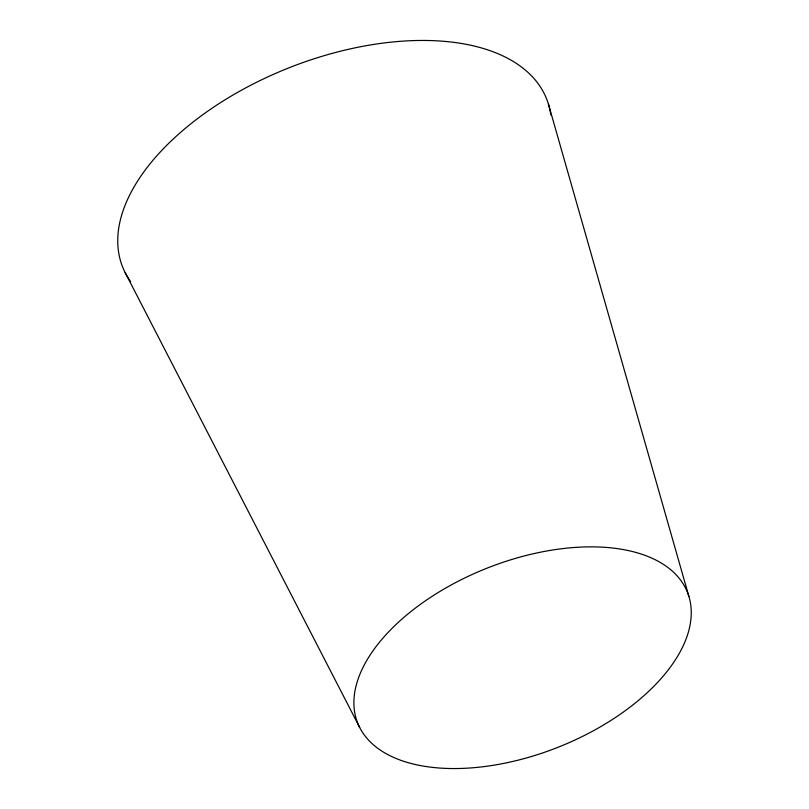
<?xml version="1.0" encoding="UTF-8"?>
<svg xmlns="http://www.w3.org/2000/svg" width="809" height="809" viewBox="0 0 809 809"><rect width="100%" height="100%" fill="white"/><g stroke="black" fill="none" stroke-linecap="round" stroke-linejoin="round"><path stroke-width="1.21" d="M125.152 272.603L359.661 727.422M548.401 104.007L688.853 596.294A177.373 96.342 -21.6 0 1 464.032 768.328A177.373 96.342 -21.6 0 1 414.845 608.489A177.373 96.342 -21.6 0 1 688.853 596.294M130.664 281.663A228.047 123.868 -21.6 0 1 288.752 67.905A228.047 123.868 -21.6 0 1 550.818 114.989"/></g></svg>
